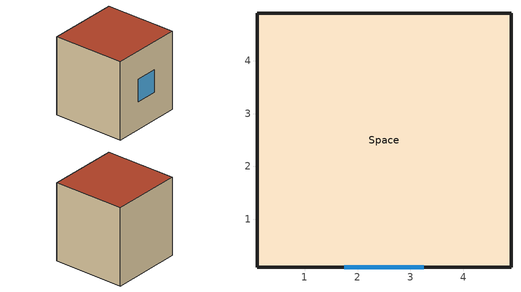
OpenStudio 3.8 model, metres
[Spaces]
Space
 floor ground (floor): 0.1,0.1 0.1,4.9 4.9,4.9 4.9,0.1 z-0.1
 wall outside (wall): 0.1,4.9 0.1,0.1 4.9,0.1 4.9,4.9 0.1,4.9 z-0.1:5.1
 window (window): 1.75,0.1 3.25,0.1 z1.75:3.25
 roof outside (roof): 4.9,4.9 0.1,4.9 0.1,0.1 4.9,0.1 z5.1
[Site]
New.York-Downtown.Manhattan.Heli: Latitude {deg}=40.701; Longitude {deg}=-74.009; Time Zone {hr}=-5; Elevation {m}=2.1
[ClimateZones]
Climate Zone Institution Name 1=ASHRAE; Climate Zone Document Name 1=ANSI/ASHRAE Standard 169; Climate Zone Document Year 1=2006; Climate Zone Institution Name 2=CEC; Climate Zone Document Name 2=California Climate Zone Descriptions; Climate Zone Document Year 2=1995
[Building]
Building 1
[SizingPeriod:DesignDay] Barometric Pressure {Pa}=101300; Wind Direction {deg}=0; Rain Indicator=No; Snow Indicator=No; Day of Month=21; Daylight Saving Time Indicator=No; Dry-Bulb Temperature Range Modifier Type=DefaultMultipliers; Solar Model Indicator=ASHRAEClearSky
Name | Maximum Dry-Bulb Temperature {C} | Daily Dry-Bulb Temperature Range {deltaC} | Wind Speed {m/s} | Sky Clearness | Month | Day Type | Humidity Condition Type | Wetbulb or DewPoint at Maximum Dry-Bulb {C}
New.York-Downtown.Manhattan.H Ann Clg .4% Condns DP=>MDB | 34 | 8.1 | 3.35 | 1 | 6 | SummerDesignDay | Dewpoint | 24.9
New.York-Downtown.Manhattan.H Ann Htg 99.6% Condns DB | -9.5 | 0 | 6.71 | 0 | 2 | WinterDesignDay | Wetbulb | -9.5
[Material]
Name | Roughness | Thickness {m} | Conductivity {W/m-K} | Density {kg/m3} | Specific Heat {J/kg-K} | Thermal Absorptance | Solar Absorptance | Visible Absorptance
16mm gypsum board | MediumSmooth | 0.016 | 0.16 | 800 | 1090
100mm normal weight concrete floor | MediumRough | 0.1 | 2.31 | 2322 | 832
1IN Stucco | Smooth | 0.0253 | 0.6918 | 1858 | 837 | 0.9 | 0.92 | 0.92
[Material:NoMass] Roughness=MediumSmooth
Name | Thermal Resistance {m2-K/W} | Thermal Absorptance | Solar Absorptance | Visible Absorptance
Roof Insulation | 8.1 | 0.9 | 0.7 | 0.7
floor insulation | 4.13 | 0.9 | 0.7 | 0.7
wall insulation | 1.65
[Construction]
roof: Roof Insulation, 16mm gypsum board
floor: floor insulation, 100mm normal weight concrete floor
window: glazing 1
wall: 1IN Stucco, 16mm gypsum board, wall insulation, 16mm gypsum board
[WindowMaterial:SimpleGlazingSystem]
glazing 1: U-Factor {W/m2-K}=2.06121; Solar Heat Gain Coefficient=0.359; Visible Transmittance=0.3949
[BuildingStory]
Level
[Space]
Space: Building Story=Level; Thermal Zone=Space_tzone; Design Specification Outdoor Air Object=Design Specification Outdoor Air 1; Floor Area {m2}=Autocalculate
[ThermalZone]
Space_tzone: Thermostat=Thermostat Setpoint Dual Setpoint 1; Use Ideal Air Loads=Yes
[Sizing:Zone]
Space_tzone: Zone Cooling Design Supply Air Temperature Input Method=SupplyAirTemperature; Zone Cooling Design Supply Air Temperature {C}=14; Zone Cooling Design Supply Air Temperature Difference {deltaC}=11.11; Zone Heating Design Supply Air Temperature Input Method=SupplyAirTemperature; Zone Heating Design Supply Air Temperature {C}=40; Zone Heating Design Supply Air Temperature Difference {deltaC}=11.11; Zone Cooling Design Supply Air Humidity Ratio {kg-H2O/kg-air}=0.0085; Zone Heating Design Supply Air Humidity Ratio {kg-H2O/kg-air}=0.008; Cooling Design Air Flow Method=DesignDay; Heating Design Air Flow Method=DesignDay; Account for Dedicated Outdoor Air System=No; Dedicated Outdoor Air System Control Strategy=NeutralSupplyAir; Dedicated Outdoor Air Low Setpoint Temperature for Design {C}=autosize; Dedicated Outdoor Air High Setpoint Temperature for Design {C}=autosize; Zone Load Sizing Method=Sensible Load Only No Latent Load; Zone Latent Cooling Design Supply Air Humidity Ratio Input Method=HumidityRatioDifference; Zone Cooling Design Supply Air Humidity Ratio Difference {kgWater/kgDryAir}=0.005; Zone Latent Heating Design Supply Air Humidity Ratio Input Method=HumidityRatioDifference; Zone Humidification Design Supply Air Humidity Ratio Difference {kgWater/kgDryAir}=0.005
[ElectricEquipment:Definition]
Electric Equipment Definition 1: Design Level Calculation Method=Watts/Area; Watts per Space Floor Area {W/m2}=6.78
[ElectricEquipment]
Electric Equipment 1: Electric Equipment Definition=Electric Equipment Definition 1; Space or SpaceType=Space; Schedule=Office Bldg Equip; Multiplier=1
[People:Definition]
People Definition 1: Number of People Calculation Method=Area/Person; Space Floor Area per Person {m2/person}=12; Fraction Radiant=0.3
[People]
People 1: People Definition=People Definition 1; Space or SpaceType=Space; Number of People Schedule=Office Work Occ; Activity Level Schedule=Office Activity; Multiplier=1
[Lights:Definition]
Lights Definition 1: Design Level Calculation Method=Watts/Area; Watts per Space Floor Area {W/m2}=6.18
[Lights]
Lights 1: Lights Definition=Lights Definition 1; Space or SpaceType=Space; Schedule=Office Bldg Light; Fraction Replaceable=1; Multiplier=1
[DesignSpecification:OutdoorAir]
Design Specification Outdoor Air 1: Outdoor Air Flow per Floor Area {m3/s-m2}=0; Outdoor Air Flow Air Changes per Hour {1/hr}=4
[ThermostatSetpoint:DualSetpoint]
Thermostat Setpoint Dual Setpoint 1: Heating Setpoint Temperature Schedule=heating setpoint; Cooling Setpoint Temperature Schedule=cooling setpoint
[Schedule:Ruleset]
Name | Default Day Schedule | Summer Design Day Schedule | Winter Design Day Schedule
Office Work Occ | Office Bldg Occ Default Schedule | Office Bldg Occ Summer Design Day | Office Bldg Occ Winter Design Day
Office Activity | Office Activity Default Schedule | Office Activity Summer Design Day | Office Activity Winter Design Day
Office Bldg Light | Office Bldg Light Default Schedule | Office Bldg Light Summer Design Day | Office Bldg Light Winter Design Day
Office Bldg Equip | Office Bldg Equip Default Schedule | Office Bldg Equip Summer Design Day | Office Bldg Equip Winter Design Day
cooling setpoint | Schedule Day 1
heating setpoint | Schedule Day 4
[Schedule:Day]
Office Bldg Occ Default Schedule: No, 6, 0, 0, 7, 0, 0.1, 8, 0, 0.2, 12, 0, 0.85, 13, 0, 0.5, 17, 0, 0.85, 18, 0, 0.7, 20, 0, 0.4, 22, 0, 0.1, 24, 0, 0.05
Office Bldg Occ Summer Design Day: No, 6, 0, 0, 22, 0, 1, 24, 0, 0.05
Office Bldg Occ Winter Design Day; Office Bldg Occ Rule 1 Day Schedule; Office Bldg Light Winter Design Day; Office Bldg Equip Winter Design Day: No, 24, 0, 0
Office Bldg Occ Rule 2 Day Schedule: No, 6, 0, 0, 8, 0, 0.1, 14, 0, 0.4, 17, 0, 0.1, 24, 0, 0
Office Activity Default Schedule; Office Activity Summer Design Day; Office Activity Winter Design Day: No, 24, 0, 132
Office Bldg Light Default Schedule: No, 5, 0, 0.05, 7, 0, 0.1, 8, 0, 0.3, 17, 0, 0.9, 18, 0, 0.7, 20, 0, 0.5, 22, 0, 0.3, 23, 0, 0.1, 24, 0, 0.05
Office Bldg Light Summer Design Day; Office Bldg Equip Summer Design Day: No, 24, 0, 1
Office Bldg Light Rule 1 Day Schedule: No, 24, 0, 0.05
Office Bldg Light Rule 2 Day Schedule: No, 6, 0, 0.05, 8, 0, 0.1, 14, 0, 0.5, 17, 0, 0.15, 24, 0, 0.05
Office Bldg Equip Default Schedule: No, 8, 0, 0.4, 12, 0, 0.9, 13, 0, 0.8, 17, 0, 0.9, 18, 0, 0.8, 20, 0, 0.6, 22, 0, 0.5, 24, 0, 0.4
Office Bldg Equip Rule 1 Day Schedule: No, 24, 0, 0.3
Office Bldg Equip Rule 2 Day Schedule: No, 6, 0, 0.3, 8, 0, 0.4, 14, 0, 0.5, 17, 0, 0.35, 24, 0, 0.3
Schedule Day 1: 8, 0, 50, 18, 0, 25, 24, 0, 50
Schedule Day 3: 24, 0, 50
Schedule Day 4: 8, 0, 16, 18, 0, 24, 24, 0, 16
Schedule Day 5: 24, 0, 18
[Schedule:Rule]
Name | Schedule Ruleset | Rule Order | Day Schedule | Apply Sunday | Apply Monday | Apply Tuesday | Apply Wednesday | Apply Thursday | Apply Friday | Apply Saturday | Date Specification Type | Start Month | Start Day | End Month | End Day
Office Work Occ Rule 1 | Office Work Occ | 0 | Office Bldg Occ Rule 1 Day Schedule | Yes | No | No | No | No | No | No | DateRange | 1 | 1 | 12 | 31
Office Work Occ Rule 2 | Office Work Occ | 1 | Office Bldg Occ Rule 2 Day Schedule | No | No | No | No | No | No | Yes | DateRange | 1 | 1 | 12 | 31
Office Bldg Light Rule 1 | Office Bldg Light | 0 | Office Bldg Light Rule 1 Day Schedule | Yes | No | No | No | No | No | No | DateRange | 1 | 1 | 12 | 31
Office Bldg Light Rule 2 | Office Bldg Light | 1 | Office Bldg Light Rule 2 Day Schedule | No | No | No | No | No | No | Yes | DateRange | 1 | 1 | 12 | 31
Office Bldg Equip Rule 1 | Office Bldg Equip | 0 | Office Bldg Equip Rule 1 Day Schedule | Yes | No | No | No | No | No | No | DateRange | 1 | 1 | 12 | 31
Office Bldg Equip Rule 2 | Office Bldg Equip | 1 | Office Bldg Equip Rule 2 Day Schedule | No | No | No | No | No | No | Yes | DateRange | 1 | 1 | 12 | 31
Schedule Rule 1 | cooling setpoint | 0 | Schedule Day 3 | Yes |  |  |  |  |  | Yes
Schedule Rule 2 | heating setpoint | 0 | Schedule Day 5 | Yes |  |  |  |  |  | Yes
